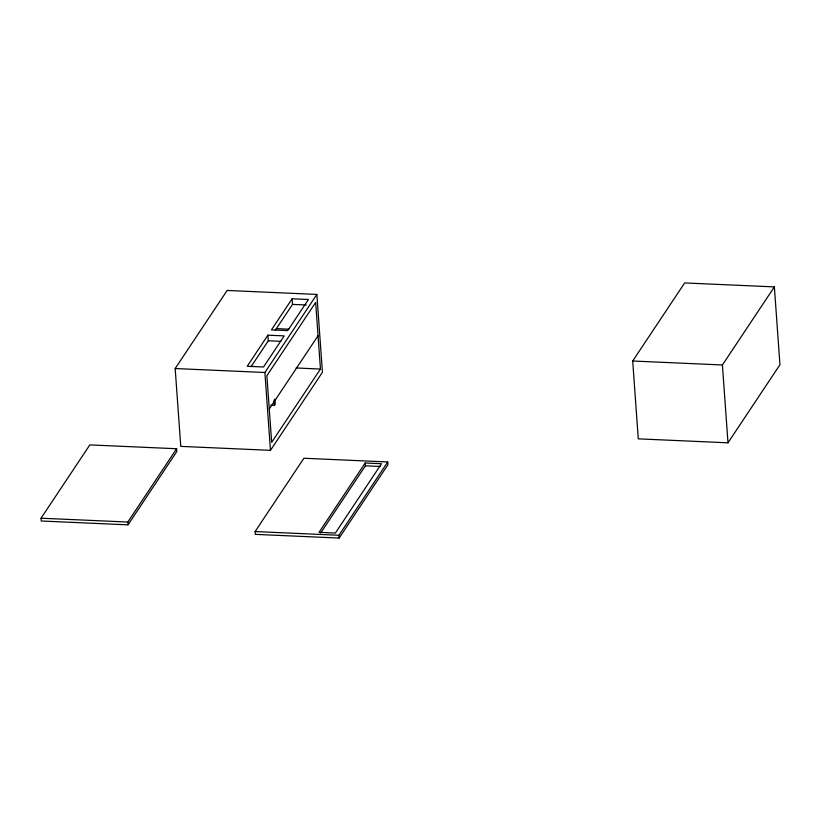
<?xml version="1.0" encoding="UTF-8"?>
<svg xmlns="http://www.w3.org/2000/svg" width="821" height="821" viewBox="0 0 821 821"><rect width="100%" height="100%" fill="white"/><g stroke="black" fill="none" stroke-linecap="round" stroke-linejoin="round"><path stroke-width="1.23" d="M41.05 518.205L89.838 444.9L176.618 448.738L176.813 451.54L128.025 524.845L41.255 521.007L41.05 518.205L127.819 522.043L176.618 448.738M175.181 368.537L227.15 290.46L316.855 294.431L322.437 372.272L270.468 450.339L180.764 446.378L175.181 368.537L264.885 372.498L316.855 294.431M267.903 335.173L247.213 366.269L263.52 366.987L284.22 335.892L267.903 335.173L268.313 340.777L251.062 366.689M292.122 298.782L271.433 329.878L287.74 330.596L308.439 299.501L292.122 298.782L292.533 304.386L275.281 330.299M269.267 409.032L318.055 335.727M270.663 405.194L274.45 405.358L275.24 404.168L274.871 399.047M320.447 369.05L271.659 442.355L266.876 375.72L315.664 302.415L320.447 369.05L296.094 367.972M255.105 531.556L303.893 458.251L387.728 461.956L387.933 464.758L339.135 538.063L255.3 534.358L255.105 531.556L338.94 535.261L387.728 461.956M365.201 463.003L319.051 532.336L335.368 533.065L381.519 463.721L365.201 463.003L365.407 465.805L320.672 533.003M632.704 361.004L684.663 282.937L774.367 286.898L779.95 364.74L727.991 442.817L638.276 438.845L632.704 361.004L722.408 364.976L774.367 286.898M292.533 304.386L306.325 305.002M276.297 328.605L288.91 329.17M268.313 340.777L280.854 341.331M365.407 465.805L380.462 466.472M722.408 364.976L727.991 442.817M338.94 535.261L339.135 538.063M274.081 400.238L274.45 405.358M264.885 372.498L270.468 450.339M127.819 522.043L128.025 524.845"/></g></svg>
